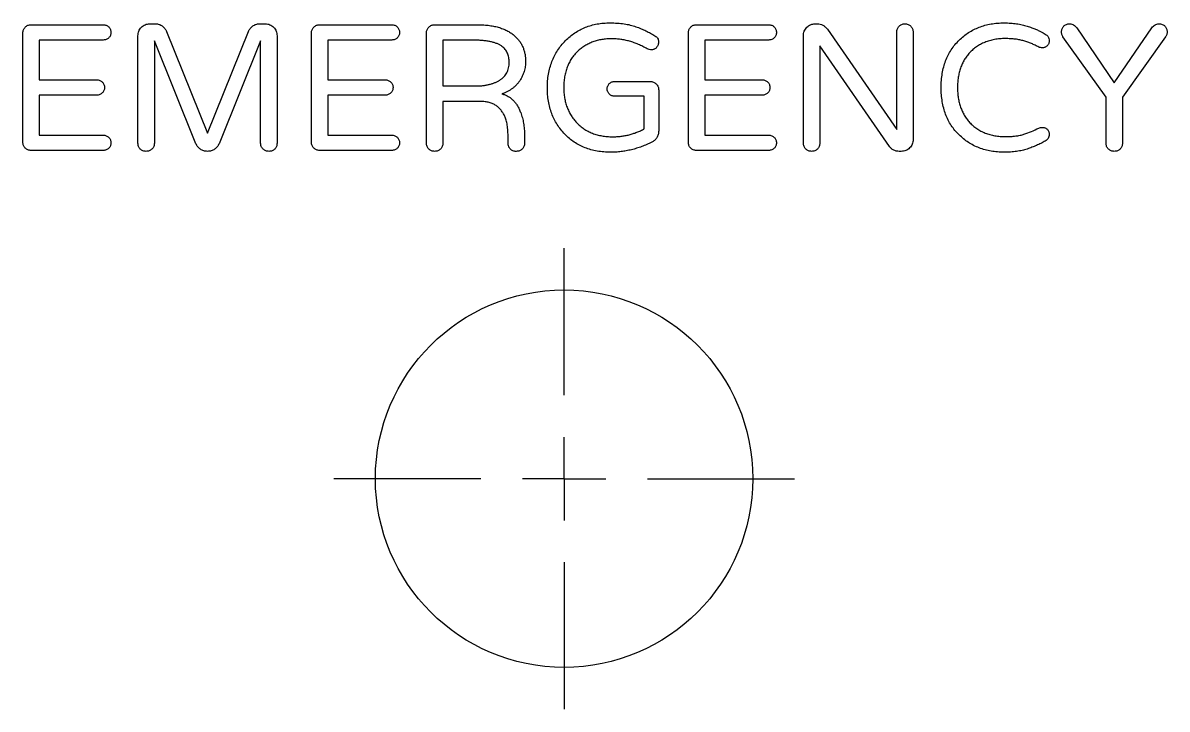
# Model space of a CAD drawing. Header units: millimetres. Extents: x -509 to 2345, y 148 to 1305.
# Drawn here: x 1140.4 to 1489.1, y 683 to 892 of the extents above; entities that cross this region are included whole.
import ezdxf

# ---------------------------------------------------------------- set-up
doc = ezdxf.new("R2010")
doc.units = ezdxf.units.MM
doc.header["$LTSCALE"] = 5
doc.linetypes.add('SLD-Continue', pattern=[0])

# ---------------------------------------------------------------- blocks, each defined once
blk = doc.blocks.new('SW_CENTERMARKSYMBOL_0')
at = {"color": 0, "linetype": 'SLD-Continue', "lineweight": 25}
for p, q in [((0, 25.4), (0, 70.2)), ((0, 0), (0, 12.7)), ((-25.4, 0), (-70.2, 0)), ((0, 0), (-12.7, 0)), ((0, 0), (0, -12.7)), ((0, 0), (12.7, 0)), ((25.4, 0), (70.2, 0)), ((0, -25.4), (0, -70.2))]:
    blk.add_line(p, q, dxfattribs=at)

msp = doc.modelspace()

# ---------------------------------------------------------------- linework, layer by layer
at = {"color": 7, "linetype": 'SLD-Continue', "lineweight": 25, "true_color": 0xffffff}
for p, q in [((1142.87, 891.48), (1164.87, 891.48)), ((1179.03, 891.75), (1180.84, 891.75)), ((1184.19, 889.44), (1196.64, 858.38)), ((1196.64, 858.38), (1209.11, 889.44)), ((1212.45, 891.75), (1214.26, 891.75)), ((1230.79, 891.48), (1252.79, 891.48)), ((1265.86, 891.48), (1278.64, 891.48)), ((1345.64, 891.48), (1367.65, 891.48)), ((1381.81, 891.75), (1382.52, 891.75)), ((1385.54, 890.1), (1406.67, 859.59)), ((1406.67, 859.59), (1406.67, 889.22)), ((1411.66, 889.22), (1411.66, 856.46)), ((1461.5, 890.48), (1472.97, 873.8)), ((1472.97, 873.8), (1484.44, 890.48)), ((1140.39, 855.63), (1140.39, 888.95)), ((1145.39, 886.81), (1145.39, 874.68)), ((1164.87, 886.81), (1145.39, 886.81)), ((1175.46, 855.35), (1175.46, 888.12)), ((1180.45, 886.53), (1180.45, 855.35)), ((1193.13, 855.19), (1180.45, 886.53)), ((1212.84, 886.53), (1200.16, 855.19)), ((1212.84, 855.35), (1212.84, 886.53)), ((1217.84, 888.12), (1217.84, 855.35)), ((1228.31, 855.63), (1228.31, 888.95)), ((1233.31, 886.81), (1233.31, 874.68)), ((1252.79, 886.81), (1233.31, 886.81)), ((1263.38, 855.35), (1263.38, 888.95)), ((1278.04, 886.75), (1268.37, 886.75)), ((1268.37, 886.75), (1268.37, 872.81)), ((1343.17, 855.63), (1343.17, 888.95)), ((1348.16, 886.81), (1348.16, 874.68)), ((1367.65, 886.81), (1348.16, 886.81)), ((1378.23, 855.35), (1378.23, 888.12)), ((1470.45, 869.35), (1457.33, 887.74)), ((1488.61, 887.74), (1475.44, 869.35)), ((1383.23, 885.05), (1383.23, 855.35)), ((1404.47, 854.37), (1383.23, 885.05)), ((1145.39, 874.68), (1162.9, 874.68)), ((1233.31, 874.68), (1250.82, 874.68)), ((1268.37, 872.81), (1278.31, 872.81)), ((1320.68, 874.18), (1331.49, 874.18)), ((1348.16, 874.68), (1365.67, 874.68)), ((1162.9, 870.01), (1145.39, 870.01)), ((1145.39, 870.01), (1145.39, 857.83)), ((1250.82, 870.01), (1233.31, 870.01)), ((1233.31, 870.01), (1233.31, 857.83)), ((1329.74, 869.69), (1320.68, 869.69)), ((1329.74, 859.74), (1329.74, 869.69)), ((1334.13, 871.55), (1334.13, 859.09)), ((1365.67, 870.01), (1348.16, 870.01)), ((1348.16, 870.01), (1348.16, 857.83)), ((1470.45, 855.35), (1470.45, 869.35)), ((1475.44, 869.35), (1475.44, 855.35)), ((1268.37, 868.09), (1268.37, 855.35)), ((1279.74, 868.09), (1268.37, 868.09)), ((1145.39, 857.83), (1164.87, 857.83)), ((1233.31, 857.83), (1252.79, 857.83)), ((1293.24, 857.88), (1293.24, 855.35)), ((1348.16, 857.83), (1367.65, 857.83)), ((1288.25, 855.35), (1288.25, 857)), ((1164.87, 853.16), (1142.87, 853.16)), ((1252.79, 853.16), (1230.79, 853.16)), ((1367.65, 853.16), (1345.64, 853.16)), ((1408.04, 852.88), (1407.38, 852.88))]:
    msp.add_line(p, q, dxfattribs=at)
msp.add_circle((1305.31, 753.16), 57.5, dxfattribs=at)
for points, knots in [([(1140.39, 888.95), (1140.4, 889.12), (1140.42, 889.45), (1140.56, 889.92), (1140.79, 890.35), (1141.1, 890.74), (1141.47, 891.06), (1141.9, 891.31), (1142.37, 891.45), (1142.7, 891.47), (1142.87, 891.48)], [0, 0, 0, 0, 0.127847, 0.2518864, 0.372979, 0.4994943, 0.6270217, 0.7500535, 0.872153, 1, 1, 1, 1]), ([(1164.87, 891.48), (1165.03, 891.47), (1165.35, 891.46), (1165.79, 891.31), (1166.2, 891.1), (1166.56, 890.79), (1166.86, 890.44), (1167.08, 890.03), (1167.21, 889.58), (1167.23, 889.27), (1167.23, 889.11)], [0, 0, 0, 0, 0.12852, 0.251403, 0.374583, 0.500307, 0.626031, 0.74921, 0.87148, 1, 1, 1, 1]), ([(1167.23, 889.11), (1167.22, 888.95), (1167.21, 888.64), (1167.08, 888.2), (1166.86, 887.8), (1166.56, 887.46), (1166.2, 887.17), (1165.79, 886.96), (1165.35, 886.82), (1165.03, 886.81), (1164.87, 886.81)], [0, 0, 0, 0, 0.127904, 0.251636, 0.372487, 0.498072, 0.622555, 0.746212, 0.869943, 1, 1, 1, 1]), ([(1175.46, 888.12), (1175.47, 888.36), (1175.49, 888.84), (1175.7, 889.51), (1176.03, 890.14), (1176.49, 890.69), (1177.02, 891.16), (1177.65, 891.49), (1178.32, 891.72), (1178.79, 891.74), (1179.03, 891.75)], [0, 0, 0, 0, 0.127022, 0.25023, 0.372867, 0.499772, 0.6274, 0.750704, 0.872978, 1, 1, 1, 1]), ([(1180.84, 891.75), (1181.02, 891.74), (1181.38, 891.73), (1181.9, 891.59), (1182.39, 891.38), (1182.85, 891.1), (1183.27, 890.75), (1183.64, 890.36), (1183.95, 889.92), (1184.11, 889.6), (1184.19, 889.44)], [0, 0, 0, 0, 0.12631, 0.248518, 0.373063, 0.499522, 0.627129, 0.751632, 0.876534, 1, 1, 1, 1]), ([(1209.11, 889.44), (1209.19, 889.6), (1209.35, 889.92), (1209.66, 890.36), (1210.03, 890.75), (1210.45, 891.1), (1210.91, 891.38), (1211.4, 891.59), (1211.92, 891.72), (1212.28, 891.74), (1212.45, 891.75)], [0, 0, 0, 0, 0.123487, 0.248412, 0.372938, 0.500568, 0.628627, 0.751487, 0.875516, 1, 1, 1, 1]), ([(1214.26, 891.75), (1214.5, 891.74), (1214.98, 891.72), (1215.65, 891.49), (1216.27, 891.16), (1216.8, 890.69), (1217.27, 890.14), (1217.6, 889.51), (1217.81, 888.84), (1217.83, 888.36), (1217.84, 888.12)], [0, 0, 0, 0, 0.127066, 0.249381, 0.371494, 0.499165, 0.627006, 0.749685, 0.872934, 1, 1, 1, 1]), ([(1228.31, 888.95), (1228.32, 889.12), (1228.34, 889.45), (1228.48, 889.92), (1228.71, 890.35), (1229.02, 890.74), (1229.39, 891.06), (1229.82, 891.31), (1230.29, 891.45), (1230.62, 891.47), (1230.79, 891.48)], [0, 0, 0, 0, 0.127847, 0.251886, 0.372979, 0.499494, 0.627022, 0.750054, 0.872153, 1, 1, 1, 1]), ([(1252.79, 891.48), (1252.95, 891.47), (1253.27, 891.46), (1253.71, 891.31), (1254.12, 891.1), (1254.48, 890.79), (1254.78, 890.44), (1255, 890.03), (1255.13, 889.58), (1255.15, 889.27), (1255.15, 889.11)], [0, 0, 0, 0, 0.12852, 0.251403, 0.374583, 0.500307, 0.626031, 0.74921, 0.87148, 1, 1, 1, 1]), ([(1255.15, 889.11), (1255.14, 888.95), (1255.13, 888.64), (1255, 888.2), (1254.78, 887.8), (1254.48, 887.46), (1254.12, 887.17), (1253.71, 886.96), (1253.26, 886.82), (1252.95, 886.81), (1252.79, 886.81)], [0, 0, 0, 0, 0.127904, 0.251636, 0.372487, 0.498072, 0.622555, 0.746212, 0.869943, 1, 1, 1, 1]), ([(1263.38, 888.95), (1263.39, 889.12), (1263.41, 889.45), (1263.54, 889.92), (1263.77, 890.35), (1264.08, 890.74), (1264.46, 891.06), (1264.89, 891.31), (1265.36, 891.45), (1265.69, 891.47), (1265.86, 891.48)], [0, 0, 0, 0, 0.127847, 0.251886, 0.372979, 0.499494, 0.627022, 0.750054, 0.872153, 1, 1, 1, 1]), ([(1278.64, 891.48), (1279.25, 891.47), (1280.43, 891.45), (1282.14, 891.3), (1283.74, 891.06), (1285.22, 890.71), (1286.59, 890.26), (1287.84, 889.71), (1288.99, 889.07), (1289.67, 888.55), (1290, 888.29)], [0, 0, 0, 0, 0.151838, 0.294279, 0.427843, 0.55398, 0.673561, 0.786736, 0.895196, 1, 1, 1, 1]), ([(1305.75, 886.64), (1306.2, 887.07), (1307.09, 887.92), (1308.57, 889.02), (1310.14, 889.95), (1311.8, 890.72), (1313.55, 891.3), (1315.39, 891.72), (1317.32, 891.97), (1318.64, 892.01), (1319.31, 892.02)], [0, 0, 0, 0, 0.124396, 0.246585, 0.367618, 0.488899, 0.611281, 0.736237, 0.865403, 1, 1, 1, 1]), ([(1319.31, 892.02), (1320.06, 892.01), (1321.5, 891.99), (1323.56, 891.77), (1325.45, 891.42), (1327.16, 890.89), (1328.74, 890.28), (1330.23, 889.61), (1331.65, 888.89), (1332.54, 888.34), (1332.98, 888.07)], [0, 0, 0, 0, 0.155153, 0.298352, 0.431112, 0.553416, 0.670043, 0.782775, 0.89296, 1, 1, 1, 1]), ([(1343.17, 888.95), (1343.18, 889.12), (1343.2, 889.45), (1343.33, 889.92), (1343.56, 890.35), (1343.87, 890.74), (1344.25, 891.06), (1344.67, 891.31), (1345.15, 891.45), (1345.48, 891.47), (1345.64, 891.48)], [0, 0, 0, 0, 0.127847, 0.251886, 0.372979, 0.499494, 0.627022, 0.750054, 0.872153, 1, 1, 1, 1]), ([(1367.65, 891.48), (1367.81, 891.47), (1368.12, 891.46), (1368.57, 891.31), (1368.98, 891.1), (1369.33, 890.79), (1369.64, 890.44), (1369.85, 890.03), (1369.99, 889.58), (1370, 889.27), (1370.01, 889.11)], [0, 0, 0, 0, 0.12852, 0.251403, 0.374583, 0.500307, 0.626031, 0.74921, 0.87148, 1, 1, 1, 1]), ([(1370.01, 889.11), (1370, 888.95), (1369.99, 888.64), (1369.86, 888.2), (1369.64, 887.8), (1369.33, 887.46), (1368.98, 887.17), (1368.57, 886.96), (1368.12, 886.82), (1367.81, 886.81), (1367.65, 886.81)], [0, 0, 0, 0, 0.127904, 0.251636, 0.372487, 0.498072, 0.622555, 0.746212, 0.869943, 1, 1, 1, 1]), ([(1378.23, 888.12), (1378.24, 888.36), (1378.27, 888.84), (1378.47, 889.51), (1378.81, 890.14), (1379.26, 890.69), (1379.8, 891.16), (1380.42, 891.49), (1381.1, 891.72), (1381.57, 891.74), (1381.81, 891.75)], [0, 0, 0, 0, 0.127022, 0.25023, 0.372867, 0.499772, 0.6274, 0.750704, 0.872978, 1, 1, 1, 1]), ([(1382.52, 891.75), (1382.8, 891.73), (1383.36, 891.69), (1384.16, 891.35), (1384.91, 890.83), (1385.32, 890.35), (1385.54, 890.1)], [0, 0, 0, 0, 0.234178, 0.469843, 0.720246, 1, 1, 1, 1]), ([(1406.67, 889.22), (1406.68, 889.39), (1406.69, 889.72), (1406.84, 890.2), (1407.06, 890.63), (1407.37, 891.02), (1407.75, 891.34), (1408.17, 891.58), (1408.64, 891.72), (1408.97, 891.74), (1409.14, 891.75)], [0, 0, 0, 0, 0.129974, 0.252182, 0.375174, 0.501802, 0.629443, 0.749831, 0.872039, 1, 1, 1, 1]), ([(1409.14, 891.75), (1409.31, 891.74), (1409.64, 891.72), (1410.11, 891.58), (1410.54, 891.34), (1410.93, 891.02), (1411.25, 890.63), (1411.5, 890.2), (1411.64, 889.72), (1411.65, 889.39), (1411.66, 889.22)], [0, 0, 0, 0, 0.126728, 0.249682, 0.370664, 0.498604, 0.626545, 0.750247, 0.871278, 1, 1, 1, 1]), ([(1425.69, 886.75), (1426.14, 887.17), (1427.04, 888.01), (1428.53, 889.08), (1430.11, 890), (1431.78, 890.74), (1433.56, 891.32), (1435.42, 891.73), (1437.38, 891.98), (1438.72, 892.01), (1439.41, 892.02)], [0, 0, 0, 0, 0.122918, 0.243803, 0.363976, 0.484779, 0.607698, 0.73378, 0.864195, 1, 1, 1, 1]), ([(1439.41, 892.02), (1440.06, 892.01), (1441.33, 891.99), (1443.15, 891.8), (1444.84, 891.51), (1446.37, 891.06), (1447.74, 890.57), (1448.95, 890.1), (1450, 889.67), (1450.86, 889.23), (1451.57, 888.83), (1452.12, 888.46), (1452.54, 888.15), (1452.87, 887.76), (1453.09, 887.21), (1453.15, 886.62), (1453.1, 886.12), (1453, 885.74), (1452.81, 885.39), (1452.56, 885.07), (1452.27, 884.79), (1451.93, 884.6), (1451.57, 884.47), (1451.08, 884.43), (1450.52, 884.47), (1450.12, 884.6), (1449.95, 884.66)], [0, 0, 0, 0, 0.097727, 0.18874, 0.273981, 0.353341, 0.426255, 0.491101, 0.547439, 0.59572, 0.636283, 0.669077, 0.694398, 0.712929, 0.744811, 0.781407, 0.800884, 0.819787, 0.839421, 0.859988, 0.880418, 0.899204, 0.917962, 0.937046, 0.97235, 1, 1, 1, 1]), ([(1457.33, 887.74), (1457.26, 887.86), (1457.13, 888.11), (1456.98, 888.5), (1456.91, 888.93), (1456.87, 889.38), (1456.91, 889.83), (1457.04, 890.27), (1457.25, 890.67), (1457.53, 891.05), (1457.91, 891.36), (1458.35, 891.6), (1458.87, 891.71), (1459.44, 891.77), (1460.04, 891.7), (1460.59, 891.44), (1461.11, 891.04), (1461.36, 890.68), (1461.5, 890.48)], [0, 0, 0, 0, 0.0506222, 0.1024707, 0.1550937, 0.2108437, 0.2666705, 0.3216208, 0.3766058, 0.4343685, 0.4932088, 0.5538733, 0.618238, 0.6897022, 0.7635252, 0.8360406, 0.9131433, 1, 1, 1, 1]), ([(1484.44, 890.48), (1484.58, 890.68), (1484.83, 891.04), (1485.35, 891.44), (1485.9, 891.7), (1486.49, 891.77), (1487.06, 891.71), (1487.59, 891.6), (1488.04, 891.36), (1488.41, 891.05), (1488.69, 890.67), (1488.9, 890.27), (1489.03, 889.83), (1489.06, 889.38), (1489.04, 888.93), (1488.95, 888.51), (1488.82, 888.1), (1488.68, 887.86), (1488.61, 887.74)], [0, 0, 0, 0, 0.086835, 0.163919, 0.236417, 0.309255, 0.380701, 0.445997, 0.506646, 0.565472, 0.623221, 0.678192, 0.733129, 0.788942, 0.844619, 0.897418, 0.948932, 1, 1, 1, 1]), ([(1286.38, 884.88), (1286.15, 885.04), (1285.67, 885.35), (1284.86, 885.72), (1283.95, 886.04), (1282.95, 886.3), (1281.86, 886.51), (1280.67, 886.64), (1279.39, 886.73), (1278.5, 886.74), (1278.04, 886.75)], [0, 0, 0, 0, 0.095764, 0.19812, 0.307841, 0.427061, 0.554698, 0.692982, 0.840692, 1, 1, 1, 1]), ([(1290, 888.29), (1290.29, 888.04), (1290.85, 887.53), (1291.57, 886.68), (1292.2, 885.77), (1292.7, 884.8), (1293.09, 883.76), (1293.37, 882.67), (1293.54, 881.52), (1293.56, 880.73), (1293.57, 880.33)], [0, 0, 0, 0, 0.126976, 0.249897, 0.371434, 0.492246, 0.613662, 0.738076, 0.866118, 1, 1, 1, 1]), ([(1300.21, 872.26), (1300.22, 872.97), (1300.25, 874.37), (1300.53, 876.41), (1300.94, 878.37), (1301.57, 880.22), (1302.34, 881.98), (1303.31, 883.64), (1304.42, 885.22), (1305.3, 886.16), (1305.75, 886.64)], [0, 0, 0, 0, 0.13512, 0.264666, 0.39058, 0.513263, 0.634596, 0.755116, 0.876295, 1, 1, 1, 1]), ([(1319.86, 887.19), (1319.34, 887.17), (1318.32, 887.15), (1316.83, 886.97), (1315.42, 886.67), (1314.07, 886.25), (1312.79, 885.71), (1311.59, 885.05), (1310.46, 884.27), (1309.77, 883.66), (1309.43, 883.35)], [0, 0, 0, 0, 0.136697, 0.267908, 0.394743, 0.517503, 0.638651, 0.758725, 0.878383, 1, 1, 1, 1]), ([(1330.61, 884.11), (1330.17, 884.36), (1329.3, 884.85), (1327.96, 885.46), (1326.63, 886), (1325.28, 886.43), (1323.93, 886.78), (1322.57, 887.01), (1321.22, 887.16), (1320.31, 887.18), (1319.86, 887.19)], [0, 0, 0, 0, 0.134116, 0.264134, 0.391093, 0.515631, 0.63872, 0.759895, 0.879893, 1, 1, 1, 1]), ([(1332.98, 888.07), (1333.14, 887.97), (1333.46, 887.77), (1333.83, 887.36), (1334.03, 886.87), (1334.09, 886.34), (1334.05, 885.82), (1333.94, 885.33), (1333.75, 884.9), (1333.49, 884.52), (1333.17, 884.22), (1332.81, 884.01), (1332.43, 883.86), (1331.89, 883.83), (1331.27, 883.87), (1330.82, 884.04), (1330.61, 884.11)], [0, 0, 0, 0, 0.080783, 0.154247, 0.224925, 0.29949, 0.373597, 0.441555, 0.506735, 0.570078, 0.630934, 0.687306, 0.742434, 0.800054, 0.908604, 1, 1, 1, 1]), ([(1420.2, 872.31), (1420.22, 873.05), (1420.25, 874.49), (1420.51, 876.59), (1420.93, 878.58), (1421.54, 880.45), (1422.31, 882.21), (1423.26, 883.85), (1424.37, 885.39), (1425.25, 886.29), (1425.69, 886.75)], [0, 0, 0, 0, 0.139156, 0.272166, 0.399603, 0.522661, 0.642919, 0.761909, 0.880356, 1, 1, 1, 1]), ([(1449.95, 884.66), (1449.58, 884.85), (1448.85, 885.22), (1447.73, 885.72), (1446.6, 886.16), (1445.43, 886.55), (1444.19, 886.86), (1442.82, 887.1), (1441.31, 887.21), (1439.7, 887.26), (1438.06, 887.2), (1436.46, 886.99), (1434.94, 886.62), (1433.51, 886.12), (1432.18, 885.5), (1430.96, 884.74), (1429.84, 883.9), (1429.19, 883.24), (1428.87, 882.91)], [0, 0, 0, 0, 0.054306, 0.108349, 0.161638, 0.215088, 0.270681, 0.331376, 0.398101, 0.47057, 0.544475, 0.615099, 0.683509, 0.750246, 0.814896, 0.877735, 0.93912, 1, 1, 1, 1]), ([(1288.57, 879.95), (1288.57, 880.21), (1288.56, 880.73), (1288.46, 881.48), (1288.28, 882.18), (1288.04, 882.83), (1287.73, 883.43), (1287.36, 883.97), (1286.91, 884.46), (1286.56, 884.74), (1286.38, 884.88)], [0, 0, 0, 0, 0.142921, 0.277097, 0.403983, 0.526115, 0.645642, 0.762522, 0.879607, 1, 1, 1, 1]), ([(1309.43, 883.35), (1309.09, 883), (1308.41, 882.31), (1307.55, 881.15), (1306.83, 879.89), (1306.23, 878.55), (1305.77, 877.1), (1305.44, 875.57), (1305.23, 873.94), (1305.21, 872.83), (1305.2, 872.26)], [0, 0, 0, 0, 0.119173, 0.236752, 0.354764, 0.475005, 0.59861, 0.726425, 0.860083, 1, 1, 1, 1]), ([(1428.87, 882.91), (1428.57, 882.57), (1427.98, 881.89), (1427.24, 880.76), (1426.61, 879.54), (1426.09, 878.26), (1425.68, 876.89), (1425.4, 875.43), (1425.22, 873.9), (1425.2, 872.85), (1425.19, 872.31)], [0, 0, 0, 0, 0.117845, 0.23503, 0.353488, 0.473553, 0.597611, 0.725905, 0.860231, 1, 1, 1, 1]), ([(1278.31, 872.81), (1278.69, 872.81), (1279.42, 872.83), (1280.49, 872.9), (1281.51, 873.05), (1282.47, 873.25), (1283.37, 873.5), (1284.22, 873.81), (1285.01, 874.18), (1285.75, 874.6), (1286.41, 875.09), (1286.99, 875.61), (1287.48, 876.21), (1287.88, 876.85), (1288.2, 877.55), (1288.42, 878.3), (1288.54, 879.11), (1288.56, 879.66), (1288.57, 879.95)], [0, 0, 0, 0, 0.080191, 0.156045, 0.229012, 0.298207, 0.365048, 0.428807, 0.491181, 0.551117, 0.609264, 0.665198, 0.719334, 0.772589, 0.82641, 0.881777, 0.939503, 1, 1, 1, 1]), ([(1293.57, 880.33), (1293.55, 879.8), (1293.51, 878.77), (1293.16, 877.24), (1292.59, 875.78), (1291.94, 874.61), (1291.32, 873.73), (1290.79, 873.11), (1290.19, 872.54), (1289.55, 872.01), (1288.83, 871.54), (1288.08, 871.1), (1287.25, 870.72), (1286.67, 870.5), (1286.38, 870.39)], [0, 0, 0, 0, 0.119505, 0.236658, 0.355997, 0.477891, 0.540354, 0.60172, 0.66463, 0.727853, 0.792802, 0.859225, 0.928534, 1, 1, 1, 1]), ([(1162.9, 874.68), (1163.06, 874.68), (1163.37, 874.66), (1163.81, 874.52), (1164.23, 874.31), (1164.58, 874), (1164.89, 873.65), (1165.1, 873.23), (1165.25, 872.79), (1165.26, 872.47), (1165.26, 872.31)], [0, 0, 0, 0, 0.128441, 0.251249, 0.374353, 0.5, 0.625647, 0.748751, 0.871559, 1, 1, 1, 1]), ([(1165.26, 872.31), (1165.26, 872.16), (1165.24, 871.85), (1165.1, 871.41), (1164.88, 871.01), (1164.58, 870.66), (1164.22, 870.37), (1163.81, 870.17), (1163.37, 870.03), (1163.06, 870.02), (1162.9, 870.01)], [0, 0, 0, 0, 0.127825, 0.2521, 0.372876, 0.498383, 0.622789, 0.746369, 0.870024, 1, 1, 1, 1]), ([(1250.82, 874.68), (1250.98, 874.68), (1251.29, 874.66), (1251.73, 874.52), (1252.15, 874.31), (1252.5, 874), (1252.81, 873.65), (1253.02, 873.23), (1253.17, 872.79), (1253.18, 872.47), (1253.18, 872.31)], [0, 0, 0, 0, 0.128441, 0.251249, 0.374353, 0.5, 0.625647, 0.748751, 0.871559, 1, 1, 1, 1]), ([(1253.18, 872.31), (1253.18, 872.16), (1253.16, 871.85), (1253.02, 871.41), (1252.8, 871.01), (1252.5, 870.66), (1252.14, 870.37), (1251.73, 870.17), (1251.29, 870.03), (1250.98, 870.02), (1250.82, 870.01)], [0, 0, 0, 0, 0.127825, 0.2521, 0.372876, 0.498383, 0.622789, 0.746369, 0.870024, 1, 1, 1, 1]), ([(1305.54, 858.1), (1305.11, 858.57), (1304.27, 859.51), (1303.17, 861.04), (1302.26, 862.68), (1301.51, 864.41), (1300.92, 866.24), (1300.51, 868.16), (1300.25, 870.18), (1300.22, 871.56), (1300.21, 872.26)], [0, 0, 0, 0, 0.122596, 0.24328, 0.363547, 0.484547, 0.607684, 0.733832, 0.864313, 1, 1, 1, 1]), ([(1305.2, 872.26), (1305.21, 871.73), (1305.24, 870.7), (1305.42, 869.18), (1305.73, 867.73), (1306.17, 866.36), (1306.73, 865.06), (1307.41, 863.83), (1308.21, 862.67), (1308.84, 861.96), (1309.16, 861.61)], [0, 0, 0, 0, 0.135792, 0.266283, 0.393191, 0.516314, 0.637265, 0.757197, 0.87768, 1, 1, 1, 1]), ([(1318.43, 871.93), (1318.44, 872.08), (1318.45, 872.38), (1318.58, 872.8), (1318.8, 873.19), (1319.08, 873.53), (1319.43, 873.82), (1319.81, 874.03), (1320.24, 874.16), (1320.53, 874.17), (1320.68, 874.18)], [0, 0, 0, 0, 0.126566, 0.251195, 0.37211, 0.500089, 0.628069, 0.750958, 0.873434, 1, 1, 1, 1]), ([(1320.68, 869.69), (1320.53, 869.69), (1320.24, 869.7), (1319.82, 869.84), (1319.43, 870.04), (1319.08, 870.33), (1318.8, 870.67), (1318.59, 871.06), (1318.45, 871.49), (1318.44, 871.78), (1318.43, 871.93)], [0, 0, 0, 0, 0.126439, 0.248791, 0.370502, 0.498352, 0.626203, 0.748969, 0.871321, 1, 1, 1, 1]), ([(1331.49, 874.18), (1331.67, 874.17), (1332.02, 874.15), (1332.52, 874.01), (1332.97, 873.75), (1333.37, 873.42), (1333.7, 873.02), (1333.96, 872.57), (1334.1, 872.07), (1334.12, 871.73), (1334.13, 871.55)], [0, 0, 0, 0, 0.1272157, 0.2511448, 0.3740139, 0.5008379, 0.627662, 0.7488552, 0.8727843, 1, 1, 1, 1]), ([(1365.67, 874.68), (1365.83, 874.68), (1366.14, 874.66), (1366.59, 874.52), (1367, 874.31), (1367.35, 874), (1367.66, 873.65), (1367.87, 873.23), (1368.02, 872.79), (1368.03, 872.47), (1368.04, 872.31)], [0, 0, 0, 0, 0.1284411, 0.251249, 0.374353, 0.5, 0.625647, 0.748751, 0.8715589, 1, 1, 1, 1]), ([(1368.04, 872.31), (1368.03, 872.16), (1368.02, 871.85), (1367.88, 871.41), (1367.66, 871.01), (1367.36, 870.66), (1367, 870.37), (1366.59, 870.17), (1366.14, 870.03), (1365.83, 870.02), (1365.67, 870.01)], [0, 0, 0, 0, 0.127825, 0.2521, 0.372876, 0.498383, 0.622789, 0.746369, 0.870024, 1, 1, 1, 1]), ([(1425.69, 857.88), (1425.25, 858.34), (1424.37, 859.25), (1423.26, 860.78), (1422.3, 862.42), (1421.54, 864.18), (1420.93, 866.05), (1420.51, 868.04), (1420.25, 870.14), (1420.22, 871.58), (1420.2, 872.31)], [0, 0, 0, 0, 0.120025, 0.238484, 0.357054, 0.477782, 0.600852, 0.728302, 0.86083, 1, 1, 1, 1]), ([(1425.19, 872.31), (1425.2, 871.78), (1425.22, 870.73), (1425.4, 869.2), (1425.68, 867.75), (1426.09, 866.38), (1426.61, 865.09), (1427.24, 863.88), (1427.98, 862.74), (1428.57, 862.06), (1428.87, 861.72)], [0, 0, 0, 0, 0.139781, 0.273431, 0.401735, 0.525804, 0.64652, 0.764375, 0.882145, 1, 1, 1, 1]), ([(1286.38, 870.39), (1286.7, 870.3), (1287.34, 870.1), (1288.23, 869.66), (1289.05, 869.12), (1289.8, 868.46), (1290.48, 867.68), (1291.09, 866.79), (1291.64, 865.79), (1291.93, 865.07), (1292.08, 864.69)], [0, 0, 0, 0, 0.119621, 0.236355, 0.353074, 0.471663, 0.593631, 0.721387, 0.855957, 1, 1, 1, 1]), ([(1288.25, 857), (1288.25, 857.36), (1288.24, 858.05), (1288.19, 859.05), (1288.11, 859.98), (1288.02, 860.84), (1287.87, 861.62), (1287.71, 862.33), (1287.5, 862.96), (1287.2, 863.7), (1286.74, 864.52), (1286.11, 865.41), (1285.39, 866.2), (1284.71, 866.76), (1284.12, 867.16), (1283.62, 867.4), (1283.08, 867.62), (1282.5, 867.79), (1281.87, 867.93), (1281.2, 868.02), (1280.48, 868.09), (1279.99, 868.09), (1279.74, 868.09)], [0, 0, 0, 0, 0.066873, 0.129351, 0.187513, 0.241391, 0.290743, 0.335553, 0.377217, 0.414746, 0.485226, 0.552707, 0.61861, 0.684057, 0.717301, 0.751635, 0.787873, 0.825636, 0.865661, 0.907688, 0.952441, 1, 1, 1, 1]), ([(1292.08, 864.69), (1292.26, 864.16), (1292.63, 863.09), (1292.98, 861.42), (1293.2, 859.67), (1293.23, 858.48), (1293.24, 857.88)], [0, 0, 0, 0, 0.241145, 0.486903, 0.739153, 1, 1, 1, 1]), ([(1309.16, 861.61), (1309.5, 861.27), (1310.19, 860.59), (1311.35, 859.71), (1312.6, 858.98), (1313.93, 858.37), (1315.35, 857.9), (1316.87, 857.58), (1318.47, 857.36), (1319.57, 857.34), (1320.13, 857.33)], [0, 0, 0, 0, 0.12, 0.23921, 0.357834, 0.478013, 0.600839, 0.728292, 0.861043, 1, 1, 1, 1]), ([(1428.87, 861.72), (1429.21, 861.37), (1429.89, 860.68), (1431.05, 859.8), (1432.29, 859.05), (1433.64, 858.45), (1435.07, 857.97), (1436.6, 857.63), (1438.22, 857.43), (1439.33, 857.4), (1439.9, 857.39)], [0, 0, 0, 0, 0.119592, 0.237848, 0.35631, 0.476241, 0.599032, 0.727006, 0.860038, 1, 1, 1, 1]), ([(1164.87, 857.83), (1165.03, 857.83), (1165.35, 857.81), (1165.79, 857.67), (1166.2, 857.46), (1166.56, 857.15), (1166.86, 856.8), (1167.08, 856.38), (1167.21, 855.94), (1167.23, 855.62), (1167.23, 855.46)], [0, 0, 0, 0, 0.12852, 0.251403, 0.374583, 0.500307, 0.626031, 0.74921, 0.87148, 1, 1, 1, 1]), ([(1252.79, 857.83), (1252.95, 857.83), (1253.27, 857.81), (1253.71, 857.67), (1254.12, 857.46), (1254.48, 857.15), (1254.78, 856.8), (1255, 856.38), (1255.13, 855.94), (1255.15, 855.62), (1255.15, 855.46)], [0, 0, 0, 0, 0.12852, 0.251403, 0.374583, 0.500307, 0.626031, 0.74921, 0.87148, 1, 1, 1, 1]), ([(1319.47, 852.61), (1318.77, 852.63), (1317.39, 852.66), (1315.39, 852.92), (1313.48, 853.35), (1311.68, 853.95), (1309.98, 854.72), (1308.38, 855.68), (1306.88, 856.79), (1305.99, 857.66), (1305.54, 858.1)], [0, 0, 0, 0, 0.1367262, 0.2676764, 0.3934847, 0.5163997, 0.6370519, 0.7570226, 0.8774444, 1, 1, 1, 1]), ([(1320.13, 857.33), (1320.56, 857.34), (1321.4, 857.35), (1322.66, 857.47), (1323.9, 857.66), (1325.12, 857.92), (1326.31, 858.27), (1327.48, 858.68), (1328.63, 859.17), (1329.37, 859.55), (1329.74, 859.74)], [0, 0, 0, 0, 0.127776, 0.253602, 0.378806, 0.502966, 0.625985, 0.749675, 0.874771, 1, 1, 1, 1]), ([(1334.13, 859.09), (1334.12, 858.9), (1334.11, 858.53), (1334, 857.99), (1333.82, 857.49), (1333.56, 857.02), (1333.25, 856.61), (1332.9, 856.23), (1332.49, 855.92), (1332.19, 855.76), (1332.04, 855.69)], [0, 0, 0, 0, 0.134218, 0.261068, 0.387538, 0.514107, 0.638193, 0.75823, 0.879299, 1, 1, 1, 1]), ([(1367.65, 857.83), (1367.81, 857.83), (1368.12, 857.81), (1368.57, 857.67), (1368.98, 857.46), (1369.33, 857.15), (1369.64, 856.8), (1369.85, 856.38), (1369.99, 855.94), (1370, 855.62), (1370.01, 855.46)], [0, 0, 0, 0, 0.12852, 0.251403, 0.374583, 0.500307, 0.626031, 0.74921, 0.87148, 1, 1, 1, 1]), ([(1451.92, 856.01), (1451.49, 855.78), (1450.61, 855.31), (1449.25, 854.69), (1447.85, 854.11), (1446.39, 853.57), (1444.84, 853.14), (1443.15, 852.83), (1441.31, 852.66), (1439.37, 852.59), (1437.39, 852.67), (1435.45, 852.91), (1433.57, 853.34), (1431.78, 853.92), (1430.08, 854.68), (1428.49, 855.59), (1427.01, 856.64), (1426.13, 857.47), (1425.69, 857.88)], [0, 0, 0, 0, 0.0523811, 0.1054095, 0.1593096, 0.2138106, 0.2705012, 0.3309074, 0.3962594, 0.4661119, 0.537403, 0.6066454, 0.6744635, 0.7414102, 0.8073242, 0.8718875, 0.9358018, 1, 1, 1, 1]), ([(1439.9, 857.39), (1440.42, 857.39), (1441.43, 857.41), (1442.88, 857.55), (1444.21, 857.76), (1445.83, 858.19), (1447.75, 858.89), (1449.21, 859.61), (1449.95, 859.97)], [0, 0, 0, 0, 0.149252, 0.287675, 0.415905, 0.534739, 0.765905, 1, 1, 1, 1]), ([(1449.95, 859.97), (1450.12, 860.03), (1450.52, 860.17), (1451.08, 860.2), (1451.57, 860.17), (1451.93, 860.04), (1452.26, 859.84), (1452.56, 859.56), (1452.81, 859.24), (1453, 858.88), (1453.1, 858.5), (1453.12, 858.23), (1453.13, 858.1)], [0, 0, 0, 0, 0.12617, 0.2865912, 0.3733108, 0.4585469, 0.5448373, 0.6376712, 0.7311292, 0.8203448, 0.9097051, 1, 1, 1, 1]), ([(1453.13, 858.1), (1453.12, 857.87), (1453.1, 857.43), (1452.85, 856.83), (1452.47, 856.33), (1452.11, 856.12), (1451.92, 856.01)], [0, 0, 0, 0, 0.272282, 0.513921, 0.748746, 1, 1, 1, 1]), ([(1142.87, 853.16), (1142.7, 853.17), (1142.37, 853.19), (1141.9, 853.33), (1141.48, 853.56), (1141.09, 853.86), (1140.79, 854.24), (1140.56, 854.67), (1140.42, 855.14), (1140.4, 855.46), (1140.39, 855.63)], [0, 0, 0, 0, 0.129115, 0.252426, 0.37472, 0.5009, 0.62708, 0.747574, 0.870885, 1, 1, 1, 1]), ([(1167.23, 855.46), (1167.22, 855.31), (1167.21, 855), (1167.08, 854.56), (1166.86, 854.16), (1166.56, 853.81), (1166.2, 853.52), (1165.79, 853.32), (1165.35, 853.18), (1165.03, 853.17), (1164.87, 853.16)], [0, 0, 0, 0, 0.127904, 0.251636, 0.372487, 0.498072, 0.622555, 0.746212, 0.869943, 1, 1, 1, 1]), ([(1177.94, 852.88), (1177.77, 852.89), (1177.44, 852.91), (1176.97, 853.05), (1176.54, 853.28), (1176.16, 853.59), (1175.86, 853.97), (1175.62, 854.39), (1175.49, 854.86), (1175.47, 855.19), (1175.46, 855.35)], [0, 0, 0, 0, 0.129115, 0.252426, 0.37472, 0.5009, 0.62708, 0.747574, 0.870885, 1, 1, 1, 1]), ([(1180.45, 855.35), (1180.44, 855.19), (1180.43, 854.86), (1180.29, 854.39), (1180.05, 853.96), (1179.73, 853.59), (1179.34, 853.28), (1178.91, 853.05), (1178.43, 852.91), (1178.1, 852.89), (1177.94, 852.88)], [0, 0, 0, 0, 0.1282, 0.250636, 0.371249, 0.499128, 0.625992, 0.747419, 0.8718, 1, 1, 1, 1]), ([(1196.64, 852.88), (1196.45, 852.89), (1196.06, 852.9), (1195.51, 853.03), (1194.98, 853.22), (1194.5, 853.5), (1194.05, 853.84), (1193.69, 854.25), (1193.36, 854.69), (1193.21, 855.02), (1193.13, 855.19)], [0, 0, 0, 0, 0.131944, 0.257559, 0.382493, 0.507604, 0.631801, 0.752666, 0.875092, 1, 1, 1, 1]), ([(1200.16, 855.19), (1200.09, 855.02), (1199.94, 854.69), (1199.61, 854.24), (1199.23, 853.84), (1198.79, 853.5), (1198.31, 853.22), (1197.78, 853.03), (1197.23, 852.9), (1196.84, 852.89), (1196.64, 852.88)], [0, 0, 0, 0, 0.124749, 0.247018, 0.368939, 0.492977, 0.617927, 0.741033, 0.868225, 1, 1, 1, 1]), ([(1215.36, 852.88), (1215.19, 852.89), (1214.86, 852.91), (1214.39, 853.05), (1213.96, 853.28), (1213.57, 853.59), (1213.25, 853.96), (1213.01, 854.39), (1212.87, 854.86), (1212.85, 855.19), (1212.84, 855.35)], [0, 0, 0, 0, 0.128219, 0.250674, 0.373914, 0.500797, 0.628695, 0.749326, 0.871781, 1, 1, 1, 1]), ([(1217.84, 855.35), (1217.83, 855.19), (1217.81, 854.86), (1217.68, 854.38), (1217.44, 853.97), (1217.14, 853.58), (1216.76, 853.28), (1216.33, 853.05), (1215.86, 852.91), (1215.53, 852.89), (1215.36, 852.88)], [0, 0, 0, 0, 0.12904, 0.251721, 0.373125, 0.499232, 0.625339, 0.745763, 0.87096, 1, 1, 1, 1]), ([(1230.79, 853.16), (1230.62, 853.17), (1230.29, 853.19), (1229.82, 853.33), (1229.4, 853.56), (1229.01, 853.86), (1228.71, 854.24), (1228.48, 854.67), (1228.34, 855.14), (1228.32, 855.46), (1228.31, 855.63)], [0, 0, 0, 0, 0.129115, 0.252426, 0.37472, 0.5009, 0.62708, 0.747574, 0.870885, 1, 1, 1, 1]), ([(1255.15, 855.46), (1255.14, 855.31), (1255.13, 855), (1255, 854.56), (1254.78, 854.16), (1254.48, 853.81), (1254.12, 853.52), (1253.71, 853.32), (1253.26, 853.18), (1252.95, 853.17), (1252.79, 853.16)], [0, 0, 0, 0, 0.127904, 0.251636, 0.372487, 0.498072, 0.622555, 0.746212, 0.869943, 1, 1, 1, 1]), ([(1265.86, 852.88), (1265.69, 852.89), (1265.36, 852.91), (1264.89, 853.05), (1264.46, 853.28), (1264.08, 853.59), (1263.78, 853.97), (1263.54, 854.39), (1263.41, 854.86), (1263.39, 855.19), (1263.38, 855.35)], [0, 0, 0, 0, 0.1291152, 0.2524259, 0.3747197, 0.5009001, 0.6270804, 0.7475741, 0.8708848, 1, 1, 1, 1]), ([(1268.37, 855.35), (1268.36, 855.19), (1268.34, 854.86), (1268.21, 854.39), (1267.97, 853.96), (1267.65, 853.59), (1267.26, 853.28), (1266.83, 853.05), (1266.35, 852.91), (1266.02, 852.89), (1265.86, 852.88)], [0, 0, 0, 0, 0.1282, 0.250636, 0.371249, 0.499128, 0.625992, 0.747419, 0.8718, 1, 1, 1, 1]), ([(1293.24, 855.35), (1293.23, 855.19), (1293.21, 854.86), (1293.09, 854.38), (1292.84, 853.97), (1292.54, 853.59), (1292.16, 853.28), (1291.72, 853.05), (1291.23, 852.91), (1290.71, 852.87), (1290.19, 852.9), (1289.72, 853.05), (1289.28, 853.25), (1288.92, 853.56), (1288.61, 853.93), (1288.41, 854.36), (1288.26, 854.84), (1288.25, 855.18), (1288.25, 855.35)], [0, 0, 0, 0, 0.063895, 0.12464, 0.184754, 0.247196, 0.309638, 0.371052, 0.434986, 0.501896, 0.568723, 0.630715, 0.690317, 0.750557, 0.811579, 0.871182, 0.933173, 1, 1, 1, 1]), ([(1332.04, 855.69), (1331.53, 855.44), (1330.52, 854.95), (1328.96, 854.34), (1327.41, 853.79), (1325.83, 853.37), (1324.26, 853.02), (1322.67, 852.79), (1321.07, 852.64), (1320.01, 852.62), (1319.47, 852.61)], [0, 0, 0, 0, 0.130309, 0.258026, 0.383989, 0.508793, 0.632007, 0.754991, 0.877106, 1, 1, 1, 1]), ([(1345.64, 853.16), (1345.48, 853.17), (1345.15, 853.19), (1344.68, 853.33), (1344.25, 853.56), (1343.87, 853.86), (1343.56, 854.24), (1343.33, 854.67), (1343.19, 855.14), (1343.18, 855.46), (1343.17, 855.63)], [0, 0, 0, 0, 0.129115, 0.252426, 0.37472, 0.5009, 0.62708, 0.747574, 0.870885, 1, 1, 1, 1]), ([(1370.01, 855.46), (1370, 855.31), (1369.99, 855), (1369.86, 854.56), (1369.64, 854.16), (1369.33, 853.81), (1368.98, 853.52), (1368.57, 853.32), (1368.12, 853.18), (1367.81, 853.17), (1367.65, 853.16)], [0, 0, 0, 0, 0.127904, 0.251636, 0.372487, 0.498072, 0.622555, 0.746212, 0.869943, 1, 1, 1, 1]), ([(1380.71, 852.88), (1380.54, 852.89), (1380.21, 852.91), (1379.74, 853.05), (1379.32, 853.28), (1378.94, 853.59), (1378.63, 853.97), (1378.4, 854.39), (1378.26, 854.86), (1378.24, 855.19), (1378.23, 855.35)], [0, 0, 0, 0, 0.1291152, 0.2524259, 0.3747197, 0.5009001, 0.6270804, 0.7475741, 0.8708848, 1, 1, 1, 1]), ([(1383.23, 855.35), (1383.22, 855.19), (1383.2, 854.86), (1383.06, 854.39), (1382.82, 853.96), (1382.5, 853.59), (1382.11, 853.28), (1381.68, 853.05), (1381.21, 852.91), (1380.88, 852.89), (1380.71, 852.88)], [0, 0, 0, 0, 0.1282, 0.250636, 0.371249, 0.499128, 0.625992, 0.747419, 0.8718, 1, 1, 1, 1]), ([(1407.38, 852.88), (1407.1, 852.9), (1406.53, 852.94), (1405.73, 853.23), (1405.02, 853.7), (1404.66, 854.14), (1404.47, 854.37)], [0, 0, 0, 0, 0.254137, 0.49751, 0.740107, 1, 1, 1, 1]), ([(1411.66, 856.46), (1411.65, 856.22), (1411.63, 855.75), (1411.41, 855.07), (1411.08, 854.45), (1410.61, 853.91), (1410.05, 853.46), (1409.43, 853.13), (1408.75, 852.92), (1408.28, 852.89), (1408.04, 852.88)], [0, 0, 0, 0, 0.127055, 0.249359, 0.372694, 0.500354, 0.628386, 0.751054, 0.872945, 1, 1, 1, 1]), ([(1472.97, 852.88), (1472.8, 852.89), (1472.47, 852.91), (1472, 853.05), (1471.56, 853.28), (1471.18, 853.59), (1470.85, 853.96), (1470.61, 854.39), (1470.48, 854.86), (1470.46, 855.19), (1470.45, 855.35)], [0, 0, 0, 0, 0.129974, 0.252182, 0.375174, 0.501802, 0.629443, 0.749831, 0.872039, 1, 1, 1, 1]), ([(1475.44, 855.35), (1475.43, 855.19), (1475.41, 854.86), (1475.29, 854.38), (1475.04, 853.97), (1474.74, 853.58), (1474.36, 853.28), (1473.94, 853.05), (1473.47, 852.91), (1473.14, 852.89), (1472.97, 852.88)], [0, 0, 0, 0, 0.129293, 0.252215, 0.373857, 0.500211, 0.626566, 0.747226, 0.870707, 1, 1, 1, 1])]:
    msp.add_open_spline(points, degree=3, knots=knots, dxfattribs=at)

# ---------------------------------------------------------------- block references
msp.add_blockref('SW_CENTERMARKSYMBOL_0', (1305.31, 753.16), dxfattribs=at)

doc.saveas('drawing.dxf')
